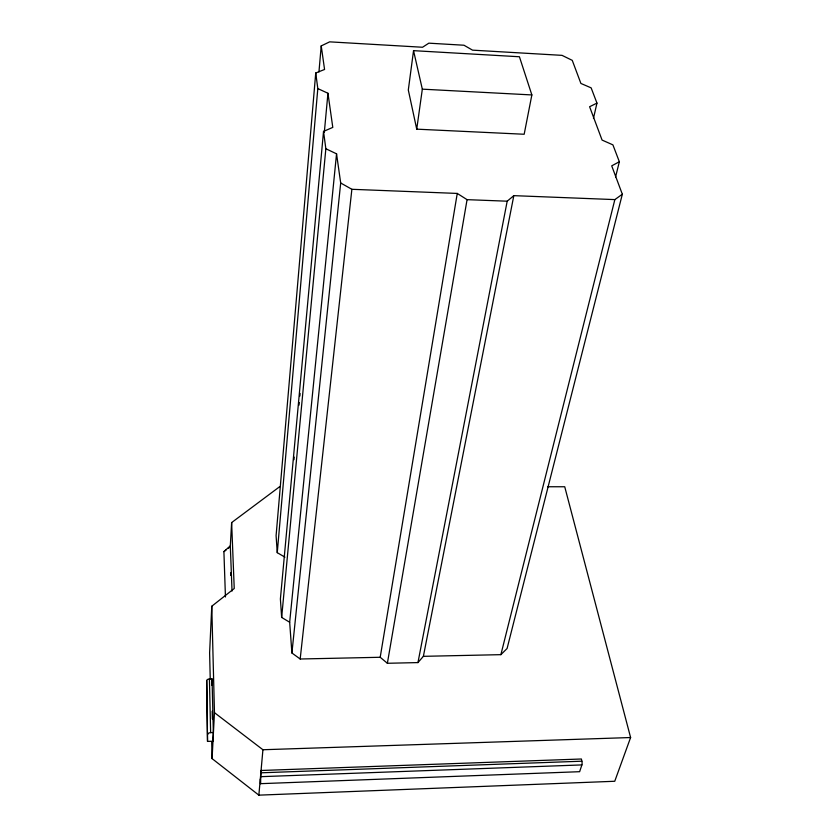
<?xml version="1.0" encoding="UTF-8"?>
<svg xmlns="http://www.w3.org/2000/svg" width="837" height="837" viewBox="0 0 837 837"><rect width="100%" height="100%" fill="white"/><g stroke="black" fill="none" stroke-linecap="round" stroke-linejoin="round"><path stroke-width="1.26" d="M206.718 680.627L207.524 741.404L212.901 741.237L213.351 732.542L212.043 678.901L209.417 678.964A2.626 1.59 -3.8 0 0 206.718 680.627L207.524 741.404M279.809 486.59L231.629 522.581L234.234 588.516L211.771 606.239L209.616 652.808L210.233 678.933M211.74 685.158L212.043 678.901M260.527 783.673L261.06 770.49L581.38 759.002L581.882 761.199A2.668 0.701 87 0 1 581.893 764.913L579.633 771.693L260.527 783.673L260.297 779.069M547.743 486.747L564.734 486.757L630.606 737.533L614.745 781.266L258.853 795.15L212.085 758.615L214.46 712.664L211.771 606.239M232.037 591.068L230.311 545.839L231.629 522.581M593.454 118.373L596.959 103.108L591.142 87.864L580.899 83.449L572.257 60.358L562.035 55.357L472.539 50.157L463.98 45.229L428.837 43.168L422.549 47.249L329.673 41.85L321.22 45.909L324.568 69.471L315.737 72.986L276.095 535.617L277.256 552.671L284.936 557.16M318.949 71.93L321.22 45.909M277.256 552.671L317.819 88.586L315.737 72.986M258.853 795.15L262.923 749.743L214.46 712.664M317.819 88.586L327.947 93.252L332.791 127.391L323.532 131.409L280.395 598.936L281.65 617.434L289.665 622.247L291.904 652.986L300.18 659.001L380.197 657.275L387.374 663.281L417.956 662.59L423.376 656.334L513.824 195.649L614.85 199.604L622.33 194.236L611.721 165.852L619.349 161.74L612.904 144.864L602.075 140.072L589.604 106.728L596.959 103.108M293.975 459.701L294.216 457.107M299.029 405.129L299.269 402.524M299.876 396.027L300.117 393.432M324.327 132.236L327.947 93.252M281.65 617.434L325.844 148.735L323.532 131.409M289.665 622.247L336.547 153.83L325.844 148.735M291.904 652.986L340.69 182.989L336.547 153.83M300.18 659.001L351.875 189.298L340.69 182.989M413.541 50.659L408.31 90.03L416.732 129.16L524.171 134.255L531.861 94.937L519.421 56.759L413.541 50.659L422.329 89.161L416.732 129.16M380.197 657.275L457.253 193.431L351.875 189.298M387.374 663.281L467.067 199.656L457.253 193.431M417.956 662.59L507.191 201.194L513.824 195.649M615.582 176.931L619.349 161.74M423.376 656.334L500.882 654.66L614.85 199.604M622.33 194.236L507.086 648.497L500.882 654.66M225.446 596.959L223.908 551.625L230.311 545.839M223.908 551.625L225.99 550.045M228.072 548.465L230.154 546.875M261.175 772.792L581.882 761.199M261.154 776.663L581.893 764.913M262.923 749.743L630.606 737.533M207.858 734.3A2.71 1.58 -4.2 0 1 210.642 732.626L213.351 732.542M467.067 199.656L507.191 201.194M422.329 89.161L531.861 94.937M230.614 572.822L230.709 575.406M212.179 711.178L212.368 719.025M212.839 738.621L212.901 741.237M211.688 741.634L212.085 758.615M209.417 678.964L210.642 732.626"/></g></svg>
